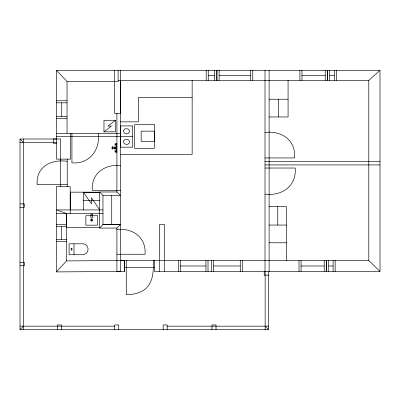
<?xml version="1.0" encoding="UTF-8"?>
<svg xmlns="http://www.w3.org/2000/svg" width="400" height="400" viewBox="0 0 400 400"><rect width="100%" height="100%" fill="white"/><g stroke="black" fill="none" stroke-linecap="round" stroke-linejoin="round"><path stroke-width="0.6" d="M66.51 260.905L124.465 260.515L124.5 271.45L56.39 271.91L66.51 260.905L66.51 213.48L56.39 209.925L102.975 209.925M102.975 224.525L120.465 224.525L116.91 228.08L99.695 228.08L102.975 224.525L102.975 195.53L99.695 191.975L116.91 191.975L120.465 195.53L102.975 195.53M268.705 271.45L268.705 329.715L20 329.715L23.555 326.16M118.115 80.405L368.79 80.405L380 70.29L380 271.45L154.475 271.45L154.475 260.515M103.97 131.84L111.425 126.065L107.89 126.065L115.56 120.285L115.56 131.84L103.97 131.84L103.97 120.285L115.56 120.285M74.005 254.73L81.045 254.7C90.32 255.73 90.39 242.685 81.045 243.795L69.09 243.795L69.09 254.725L74.005 254.725L74.005 243.795M70.58 133.465L70.58 159.125L56.39 159.125L56.39 70.29L380 70.29M208.25 75.345L214.63 75.345M219.115 75.345L250.715 75.345M301.96 75.345L325.22 75.345M329.705 75.345L334.435 75.345M56.39 70.29L67.04 81.47L118.115 81.47L118.115 70.29M192.15 97.385L138.41 97.385L138.41 121.865L120.425 121.86M269.13 99.225L288.085 99.225M56.39 100.76L67.04 100.76M56.395 102.81L67.045 102.81M56.395 116.46L67.045 116.46M269.13 116.97L288.085 116.97L288.065 80.4M56.39 118.515L67.04 118.515M265.015 132.45C281.65 130.435 295.895 140.095 294.61 157.94L265.015 157.94M56.39 133.465L120.465 133.465M56.39 136.47L120.465 136.47M120.49 136.55L132.58 136.55M20 329.715L20 139L56.39 139M20 142.55L56.39 142.55M56.39 143.3L53.38 143.3L53.38 139L60.525 138.975L60.525 186.635M115.105 144.43L116.775 144.43M116.775 147.49L114.42 147.49L112.68 146.74L112.245 146.845L111.85 147.77L111.905 148.435L112.68 148.98L114.42 148.23L116.775 148.23M115.105 151.265L116.775 151.265M115.105 151.29L116.775 151.29M120.465 154.455L192.15 154.455L192.15 80.385M67.215 161.285C51.245 159.08 35.855 166.525 37.175 184.63L67.215 184.635M265.015 161.365L380 161.365M265.015 164.92L380 164.92M120.465 165.81C104.84 163.735 90.885 173.705 92.34 190.375L120.465 190.38M265.015 168.035L295.23 168.035C296.54 186.255 282.025 196.195 265.015 194.15M99.695 192.18L70.26 192.16L70.26 209.895M84.03 192.355L98.955 192.355M83.29 200.535L99.695 200.535M20 203.915L24.425 203.915L24.425 207.275L20 207.275M269.115 206.68L286.43 206.68L286.425 260.515M56.39 213.48L102.975 213.48M102.985 224.445L120.465 224.445L120.425 80.385M56.39 224.64L66.51 224.64M269.115 225.055L286.43 225.055M56.395 226.69L66.51 226.69M99.695 227.66L66.625 227.66L66.625 213.48M116.91 229.68C132.54 227.605 146.495 237.575 145.04 254.255L116.91 254.25M56.395 239.565L66.51 239.565M56.39 241.615L66.51 241.615M269.115 242.785L286.425 242.785M120.465 260.515L368.79 260.515L380 271.45M20 262.38L24.425 262.38L24.425 265.74L20 265.74M180.38 265.985L205.97 265.985M213.59 265.985L240.27 265.985M301.065 265.985L324.22 265.985M328.74 265.985L333.11 265.985M124.465 260.515L124.465 267.695L154.475 267.695M268.705 275.155L264.23 275.155L264.23 271.45M20 326.16L114.73 326.16M167.165 326.16L268.705 326.16M265.15 326.16L268.705 329.715M20 139L23.555 142.55M99.695 209.915L91.49 197.795L91.49 203.77L83.29 192.18L83.29 209.915M124.465 267.695L124.5 271.45M368.79 80.405L368.79 260.515M336.485 70.29L336.485 80.405M335.165 260.515L335.165 271.45M334.435 70.285L334.435 80.4M333.11 260.515L333.11 271.45M329.705 70.285L329.705 80.4M328.74 260.515L328.74 271.45M327.655 70.29L327.655 80.405M327.27 70.29L327.27 80.405M326.69 260.515L326.69 271.45M326.27 260.515L326.27 271.45M325.22 70.285L325.22 80.4M324.22 260.515L324.22 271.45M301.96 70.285L301.96 80.4M301.065 260.515L301.065 271.45M299.91 70.29L299.91 80.405M299.015 260.515L299.015 271.45M278.605 99.225L278.605 116.97M277.77 206.68L277.77 225.055M269.115 70.29L269.115 271.45M265.15 271.45L265.15 329.715M265.015 70.29L265.015 271.45M252.765 70.29L252.765 80.405M250.715 70.285L250.715 80.4M242.32 260.515L242.32 271.45M240.27 260.515L240.27 271.45M219.115 70.285L219.115 80.4M217.065 70.29L217.065 80.405M216.68 70.29L216.68 80.405M216.01 329.715L216.01 324.95L211.99 324.95L211.99 329.715M214.63 70.285L214.63 80.4M213.59 260.515L213.59 271.45M211.54 260.515L211.54 271.45M208.25 70.285L208.25 80.4M208.02 260.515L208.02 271.45M206.2 70.29L206.2 80.405M205.97 260.515L205.97 271.45M180.38 260.515L180.38 271.45M178.33 260.515L178.33 271.45M167.165 329.715L167.165 324.95L163.145 324.95L163.145 329.715M164.275 271.45L164.275 224.34L159.625 224.34L159.625 271.45M153.28 260.515C153.57 269.935 153.495 280.68 146.53 287.945C141.145 293.06 133.5 294.7 126.28 294.695L126.28 260.515M120.5 70.29L120.5 113.38L114.57 113.38L114.57 70.29M120.465 224.525L120.465 271.48L116.91 271.48L116.91 228.08M118.75 329.715L118.75 324.95L114.73 324.95L114.73 329.715M116.91 113.38L116.91 191.975M115.105 147.49L115.105 143.555L116.775 143.555L116.775 152.19L115.105 152.19L115.105 148.23M114.585 147.49L114.585 148.23M111.725 195.53L111.725 224.445M99.695 191.975L99.695 228.08M98.295 133.465C100.36 150.02 89.35 164.335 71.935 162.835L71.935 133.465M70.205 213.48L70.205 186.635L56.39 186.635L56.39 271.91M67.215 159.125L67.215 186.635M67.04 81.47L67.04 133.465M61.72 102.81L61.72 116.46M61.45 226.69L61.45 239.565M61.44 329.715L61.44 324.95L57.425 324.95L57.425 329.715M23.555 139L23.555 329.715M115.805 144.775C116.295 145.24 115.87 143.915 115.805 144.775M123.75 130.21C122.305 133.49 127.945 135.425 129.315 132.275C130.765 128.995 125.115 127.06 123.75 130.21M123.75 140.825C122.3 144.11 127.95 146.04 129.315 142.895C130.765 139.615 125.115 137.68 123.75 140.825M115.955 151.18C115.505 151.145 116.285 150.455 115.955 151.18M112.445 147.07C111.645 151.155 114.06 147.215 112.445 147.07M90.945 219.52L90.665 220.03L90.945 220.875L91.455 221.155L92.3 220.875L92.58 220.37L92.3 219.52L91.79 219.245L90.945 219.52M91.235 219.815L91.235 220.585L92.01 220.585L92.01 219.815L91.235 219.815M154.33 124.71L134.615 124.71L134.615 148.42L154.33 148.42L154.33 124.71M132.58 125.935L120.49 125.935L120.49 147.17L132.58 147.17L132.58 125.935M154.495 131.15L141.16 131.15L141.16 141.45L154.495 141.45L154.495 131.15M92.57 214.185L90.93 214.185L90.93 218.01L92.57 218.01L92.57 214.185M97.405 215.73L85.845 215.73L85.845 225.175L97.405 225.175L97.405 215.73M71.96 248.39L71.135 248.39L71.135 250.13L71.96 250.13L71.96 248.39"/></g></svg>
